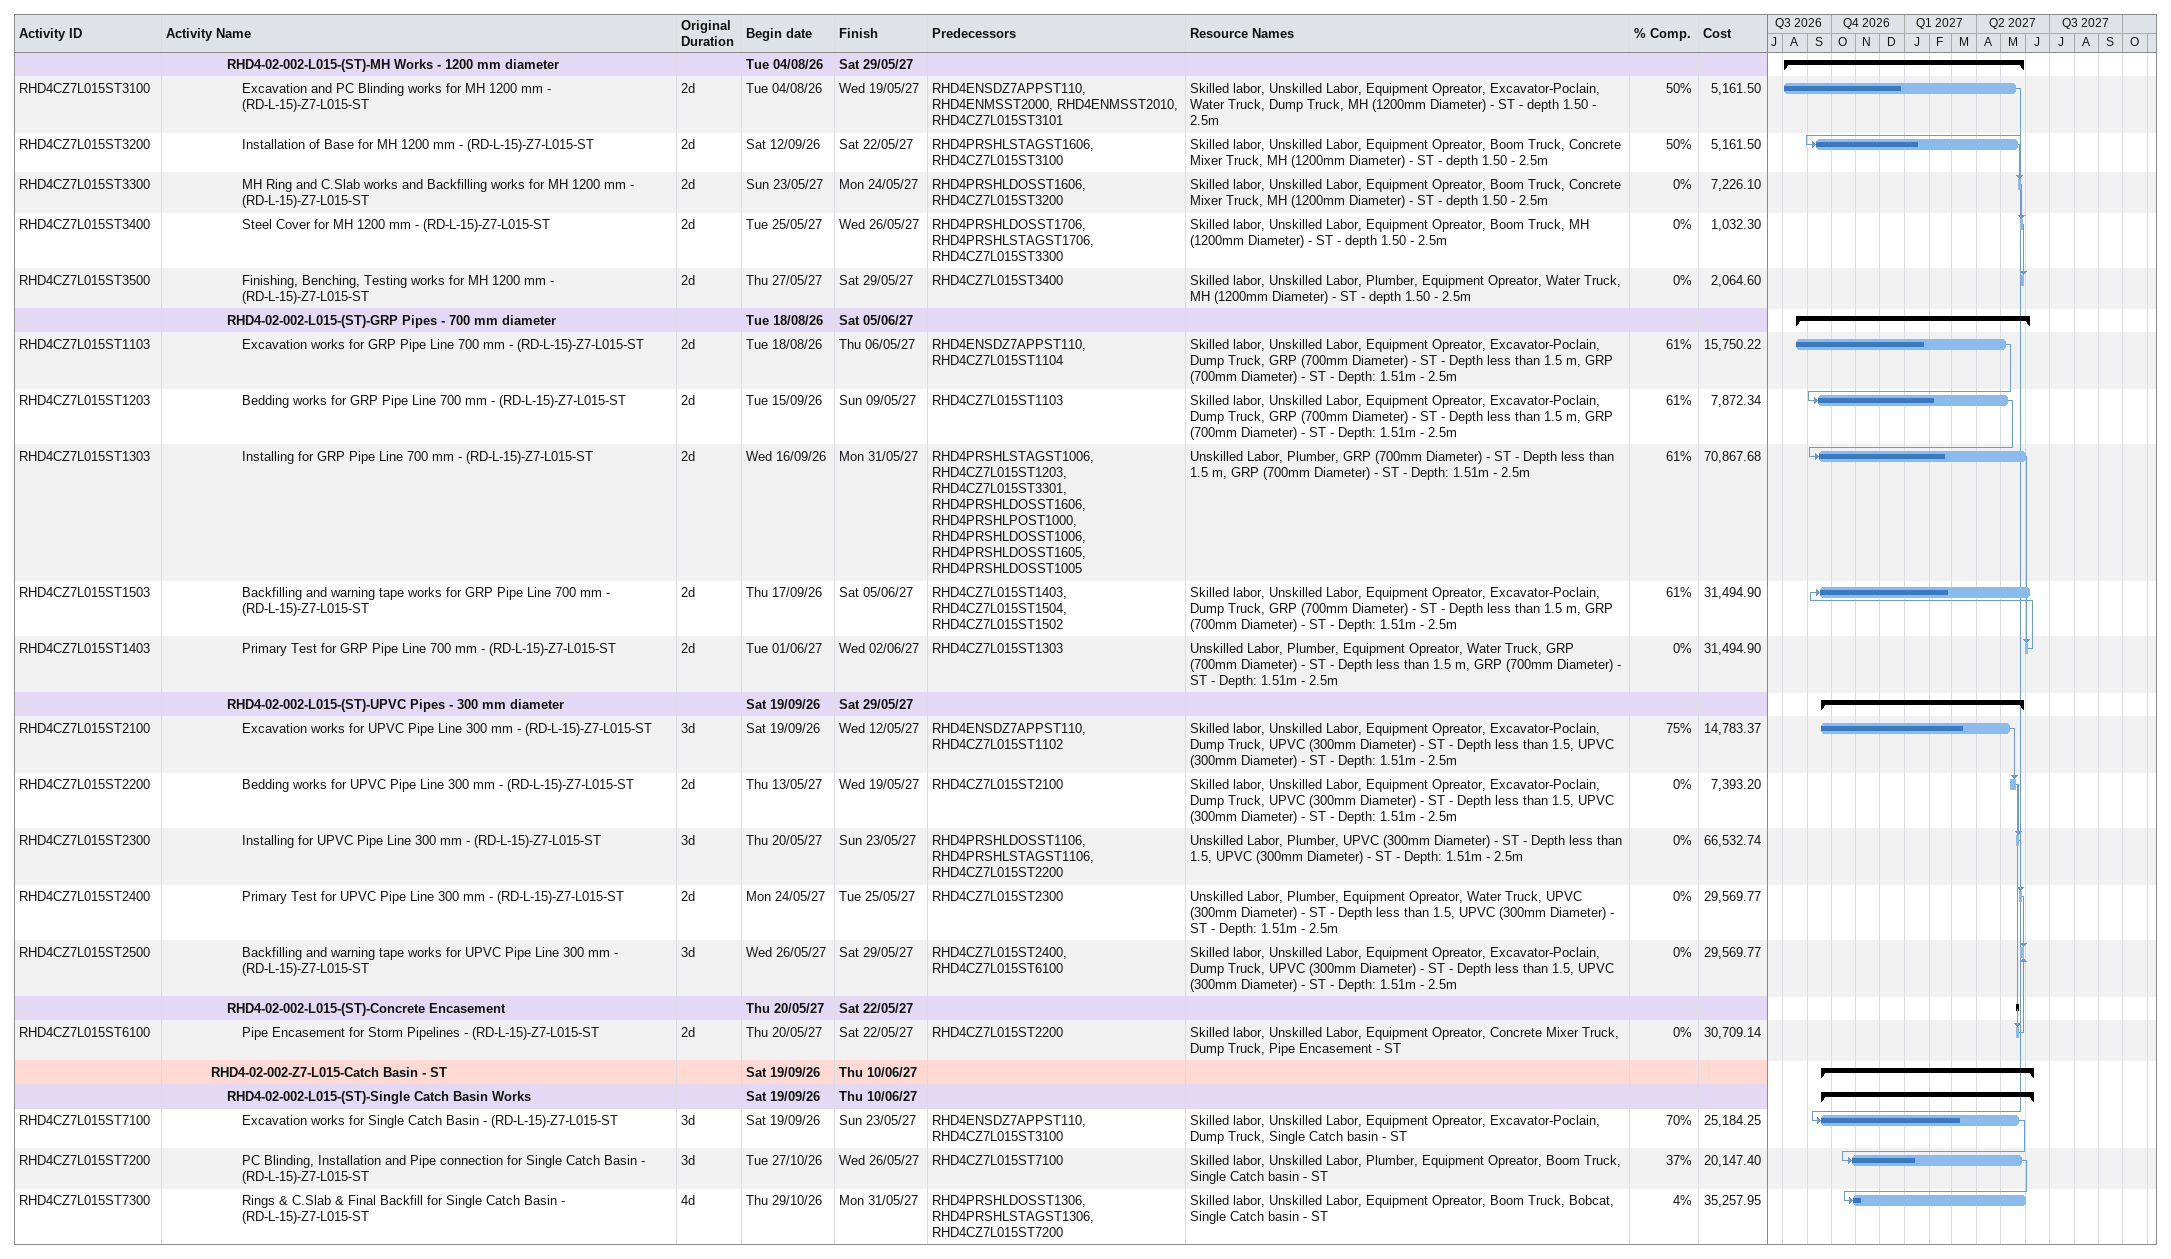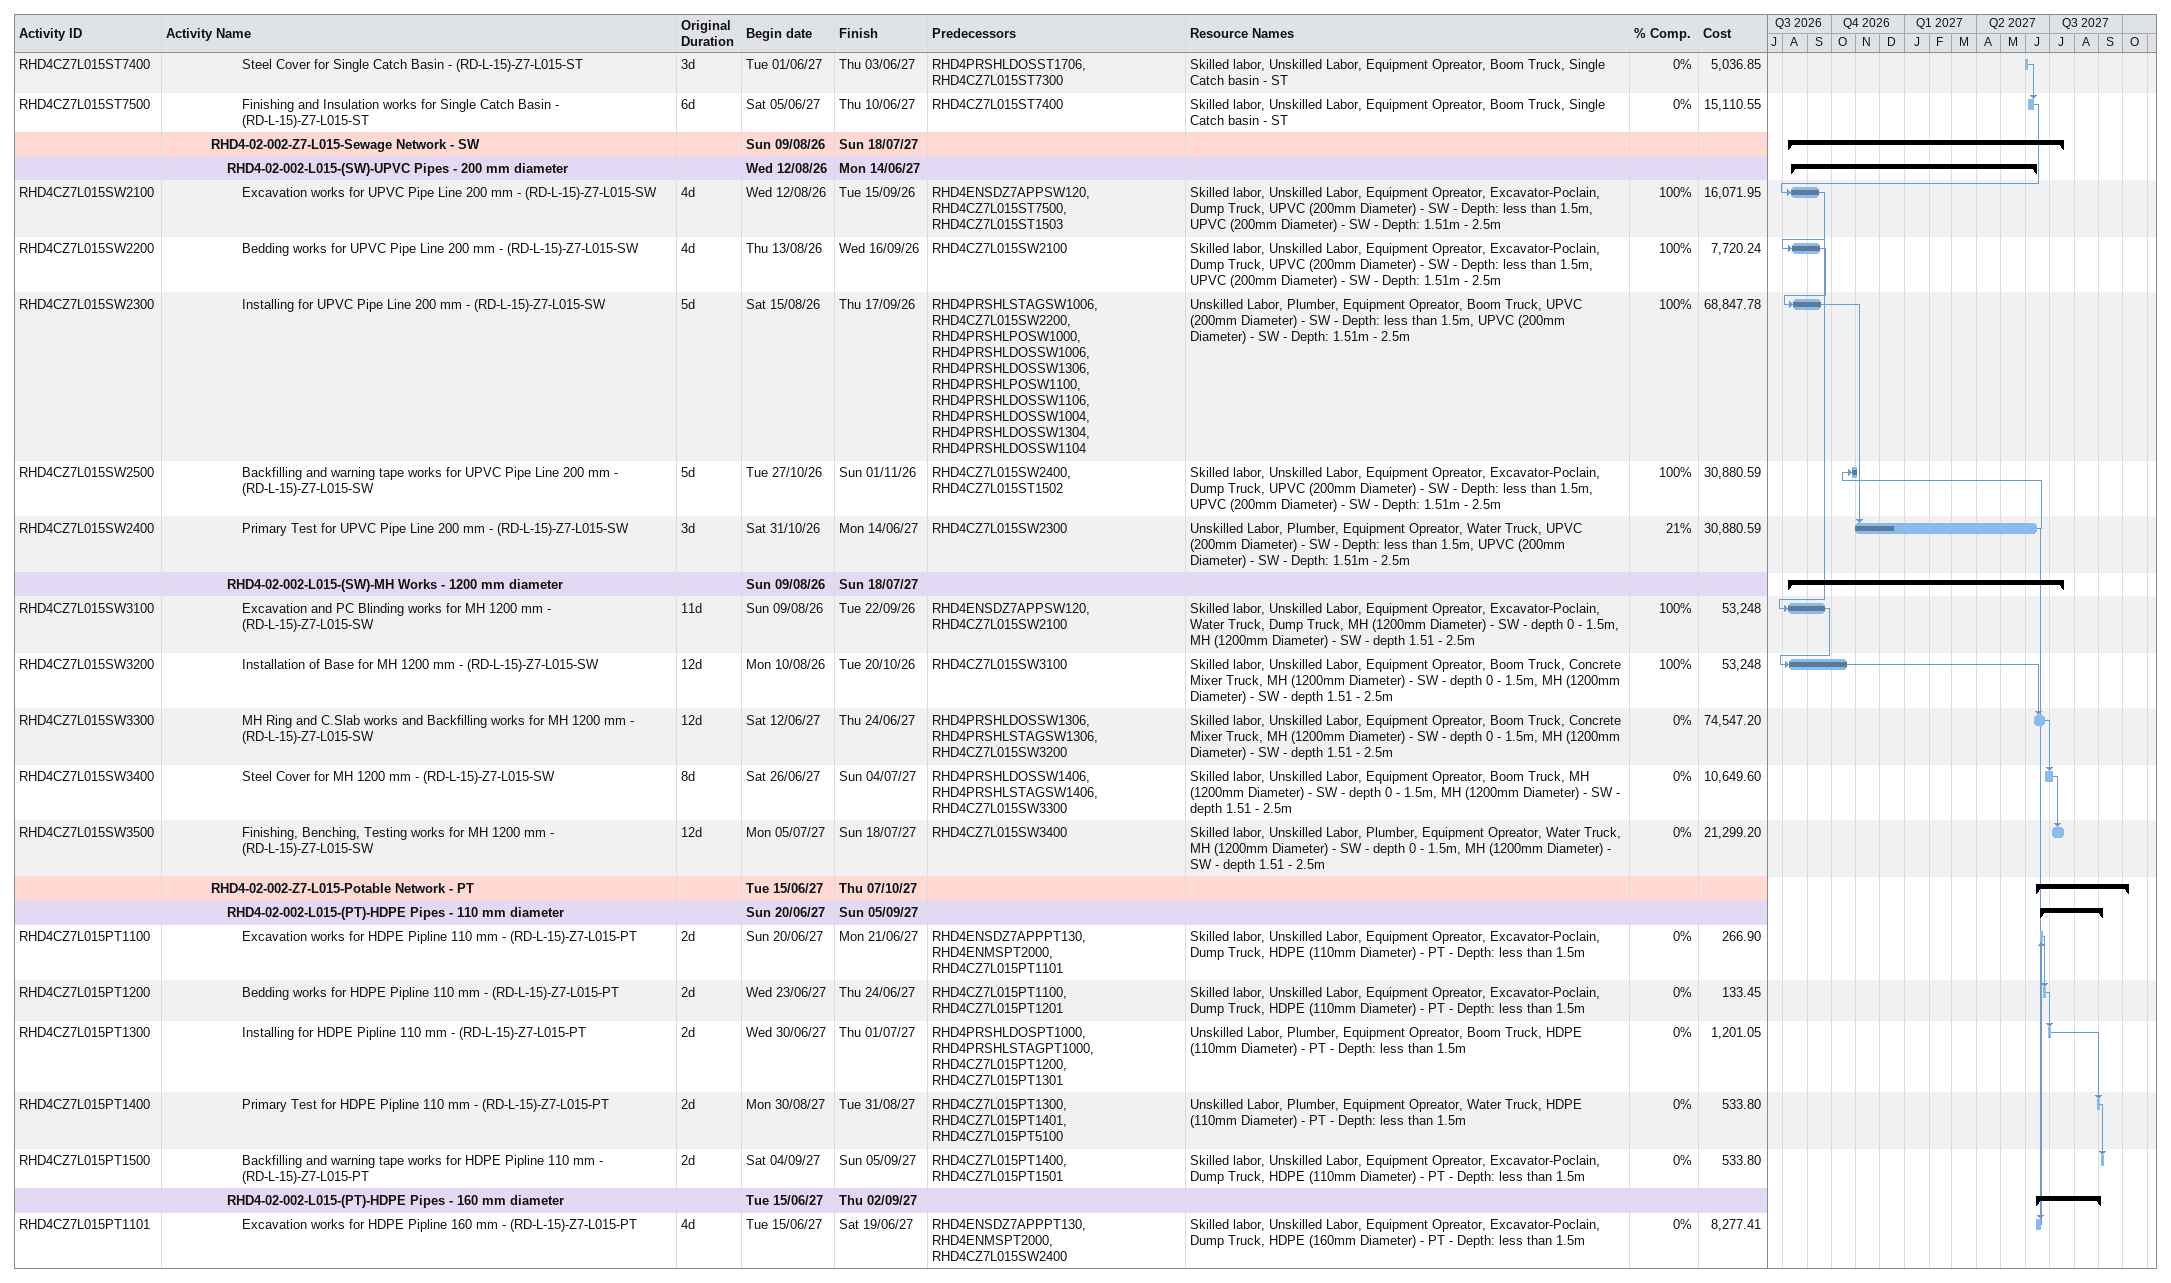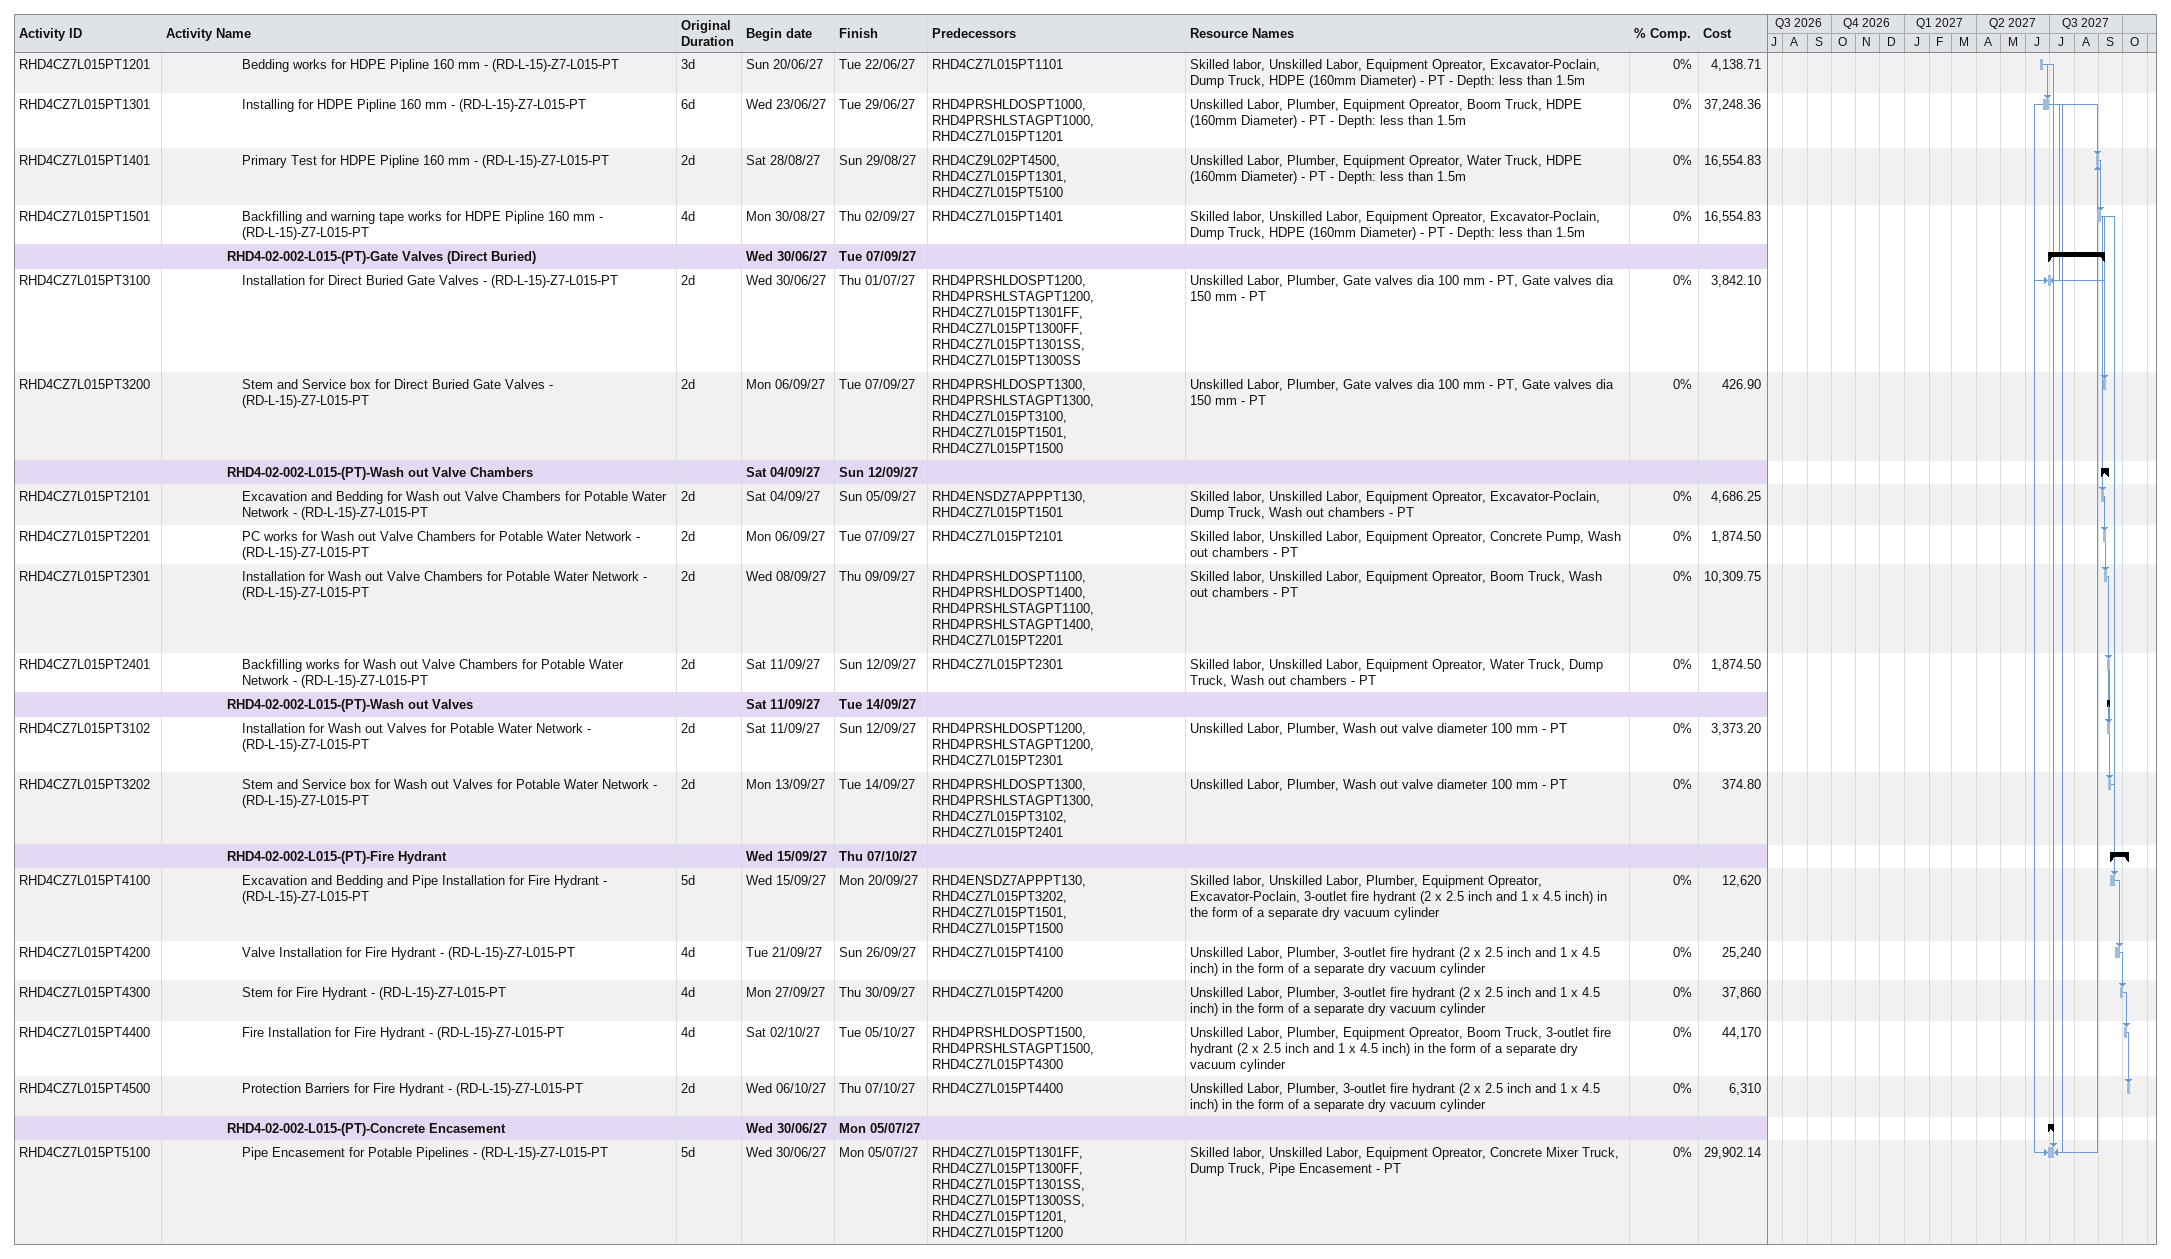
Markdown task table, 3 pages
| ID | Level | Task | Original duration | Start | Finish | Predecessors | Resources | % complete | Cost |
|---|---|---|---|---|---|---|---|---|---|
|  | 5 | **RHD4-02-002-L015-(ST)-MH Works - 1200 mm diameter** |  | 2026-08-04 | 2027-05-29 |  |  |  |  |
| RHD4CZ7L015ST3100 | 6 | Excavation and PC Blinding works for MH 1200 mm - (RD-L-15)-Z7-L015-ST | 2d | 2026-08-04 | 2027-05-19 | RHD4ENSDZ7APPST110, RHD4ENMSST2000, RHD4ENMSST2010, RHD4CZ7L015ST3101 | Skilled labor, Unskilled Labor, Equipment Opreator, Excavator-Poclain, Water Truck, Dump Truck, MH (1200mm Diameter) - ST - depth 1.50 - 2.5m | 50 | 5161.50 |
| RHD4CZ7L015ST3200 | 6 | Installation of Base for MH 1200 mm - (RD-L-15)-Z7-L015-ST | 2d | 2026-09-12 | 2027-05-22 | RHD4PRSHLSTAGST1606, RHD4CZ7L015ST3100 | Skilled labor, Unskilled Labor, Equipment Opreator, Boom Truck, Concrete Mixer Truck, MH (1200mm Diameter) - ST - depth 1.50 - 2.5m | 50 | 5161.50 |
| RHD4CZ7L015ST3300 | 6 | MH Ring and C.Slab works and Backfilling works for MH 1200 mm - (RD-L-15)-Z7-L015-ST | 2d | 2027-05-23 | 2027-05-24 | RHD4PRSHLDOSST1606, RHD4CZ7L015ST3200 | Skilled labor, Unskilled Labor, Equipment Opreator, Boom Truck, Concrete Mixer Truck, MH (1200mm Diameter) - ST - depth 1.50 - 2.5m | 0 | 7226.10 |
| RHD4CZ7L015ST3400 | 6 | Steel Cover for MH 1200 mm - (RD-L-15)-Z7-L015-ST | 2d | 2027-05-25 | 2027-05-26 | RHD4PRSHLDOSST1706, RHD4PRSHLSTAGST1706, RHD4CZ7L015ST3300 | Skilled labor, Unskilled Labor, Equipment Opreator, Boom Truck, MH (1200mm Diameter) - ST - depth 1.50 - 2.5m | 0 | 1032.30 |
| RHD4CZ7L015ST3500 | 6 | Finishing, Benching, Testing works for MH 1200 mm - (RD-L-15)-Z7-L015-ST | 2d | 2027-05-27 | 2027-05-29 | RHD4CZ7L015ST3400 | Skilled labor, Unskilled Labor, Plumber, Equipment Opreator, Water Truck, MH (1200mm Diameter) - ST - depth 1.50 - 2.5m | 0 | 2064.60 |
|  | 5 | **RHD4-02-002-L015-(ST)-GRP Pipes - 700 mm diameter** |  | 2026-08-18 | 2027-06-05 |  |  |  |  |
| RHD4CZ7L015ST1103 | 6 | Excavation works for GRP Pipe Line 700 mm - (RD-L-15)-Z7-L015-ST | 2d | 2026-08-18 | 2027-05-06 | RHD4ENSDZ7APPST110, RHD4CZ7L015ST1104 | Skilled labor, Unskilled Labor, Equipment Opreator, Excavator-Poclain, Dump Truck, GRP (700mm Diameter) - ST - Depth less than 1.5 m, GRP (700mm Diameter) - ST - Depth: 1.51m - 2.5m | 61 | 15750.22 |
| RHD4CZ7L015ST1203 | 6 | Bedding works for GRP Pipe Line 700 mm - (RD-L-15)-Z7-L015-ST | 2d | 2026-09-15 | 2027-05-09 | RHD4CZ7L015ST1103 | Skilled labor, Unskilled Labor, Equipment Opreator, Excavator-Poclain, Dump Truck, GRP (700mm Diameter) - ST - Depth less than 1.5 m, GRP (700mm Diameter) - ST - Depth: 1.51m - 2.5m | 61 | 7872.34 |
| RHD4CZ7L015ST1303 | 6 | Installing for GRP Pipe Line 700 mm - (RD-L-15)-Z7-L015-ST | 2d | 2026-09-16 | 2027-05-31 | RHD4PRSHLSTAGST1006, RHD4CZ7L015ST1203, RHD4CZ7L015ST3301, RHD4PRSHLDOSST1606, RHD4PRSHLPOST1000, RHD4PRSHLDOSST1006, RHD4PRSHLDOSST1605, RHD4PRSHLDOSST1005 | Unskilled Labor, Plumber, GRP (700mm Diameter) - ST - Depth less than 1.5 m, GRP (700mm Diameter) - ST - Depth: 1.51m - 2.5m | 61 | 70867.68 |
| RHD4CZ7L015ST1503 | 6 | Backfilling and warning tape works for GRP Pipe Line 700 mm - (RD-L-15)-Z7-L015-ST | 2d | 2026-09-17 | 2027-06-05 | RHD4CZ7L015ST1403, RHD4CZ7L015ST1504, RHD4CZ7L015ST1502 | Skilled labor, Unskilled Labor, Equipment Opreator, Excavator-Poclain, Dump Truck, GRP (700mm Diameter) - ST - Depth less than 1.5 m, GRP (700mm Diameter) - ST - Depth: 1.51m - 2.5m | 61 | 31494.90 |
| RHD4CZ7L015ST1403 | 6 | Primary Test for GRP Pipe Line 700 mm - (RD-L-15)-Z7-L015-ST | 2d | 2027-06-01 | 2027-06-02 | RHD4CZ7L015ST1303 | Unskilled Labor, Plumber, Equipment Opreator, Water Truck, GRP (700mm Diameter) - ST - Depth less than 1.5 m, GRP (700mm Diameter) - ST - Depth: 1.51m - 2.5m | 0 | 31494.90 |
|  | 5 | **RHD4-02-002-L015-(ST)-UPVC Pipes - 300 mm diameter** |  | 2026-09-19 | 2027-05-29 |  |  |  |  |
| RHD4CZ7L015ST2100 | 6 | Excavation works for UPVC Pipe Line 300 mm - (RD-L-15)-Z7-L015-ST | 3d | 2026-09-19 | 2027-05-12 | RHD4ENSDZ7APPST110, RHD4CZ7L015ST1102 | Skilled labor, Unskilled Labor, Equipment Opreator, Excavator-Poclain, Dump Truck, UPVC (300mm Diameter) - ST - Depth less than 1.5, UPVC (300mm Diameter) - ST - Depth: 1.51m - 2.5m | 75 | 14783.37 |
| RHD4CZ7L015ST2200 | 6 | Bedding works for UPVC Pipe Line 300 mm - (RD-L-15)-Z7-L015-ST | 2d | 2027-05-13 | 2027-05-19 | RHD4CZ7L015ST2100 | Skilled labor, Unskilled Labor, Equipment Opreator, Excavator-Poclain, Dump Truck, UPVC (300mm Diameter) - ST - Depth less than 1.5, UPVC (300mm Diameter) - ST - Depth: 1.51m - 2.5m | 0 | 7393.20 |
| RHD4CZ7L015ST2300 | 6 | Installing for UPVC Pipe Line 300 mm - (RD-L-15)-Z7-L015-ST | 3d | 2027-05-20 | 2027-05-23 | RHD4PRSHLDOSST1106, RHD4PRSHLSTAGST1106, RHD4CZ7L015ST2200 | Unskilled Labor, Plumber, UPVC (300mm Diameter) - ST - Depth less than 1.5, UPVC (300mm Diameter) - ST - Depth: 1.51m - 2.5m | 0 | 66532.74 |
| RHD4CZ7L015ST2400 | 6 | Primary Test for UPVC Pipe Line 300 mm - (RD-L-15)-Z7-L015-ST | 2d | 2027-05-24 | 2027-05-25 | RHD4CZ7L015ST2300 | Unskilled Labor, Plumber, Equipment Opreator, Water Truck, UPVC (300mm Diameter) - ST - Depth less than 1.5, UPVC (300mm Diameter) - ST - Depth: 1.51m - 2.5m | 0 | 29569.77 |
| RHD4CZ7L015ST2500 | 6 | Backfilling and warning tape works for UPVC Pipe Line 300 mm - (RD-L-15)-Z7-L015-ST | 3d | 2027-05-26 | 2027-05-29 | RHD4CZ7L015ST2400, RHD4CZ7L015ST6100 | Skilled labor, Unskilled Labor, Equipment Opreator, Excavator-Poclain, Dump Truck, UPVC (300mm Diameter) - ST - Depth less than 1.5, UPVC (300mm Diameter) - ST - Depth: 1.51m - 2.5m | 0 | 29569.77 |
|  | 5 | **RHD4-02-002-L015-(ST)-Concrete Encasement** |  | 2027-05-20 | 2027-05-22 |  |  |  |  |
| RHD4CZ7L015ST6100 | 6 | Pipe Encasement for Storm Pipelines - (RD-L-15)-Z7-L015-ST | 2d | 2027-05-20 | 2027-05-22 | RHD4CZ7L015ST2200 | Skilled labor, Unskilled Labor, Equipment Opreator, Concrete Mixer Truck, Dump Truck, Pipe Encasement - ST | 0 | 30709.14 |
|  | 4 | **RHD4-02-002-Z7-L015-Catch Basin - ST** |  | 2026-09-19 | 2027-06-10 |  |  |  |  |
|  | 5 | **RHD4-02-002-L015-(ST)-Single Catch Basin Works** |  | 2026-09-19 | 2027-06-10 |  |  |  |  |
| RHD4CZ7L015ST7100 | 6 | Excavation works for Single Catch Basin - (RD-L-15)-Z7-L015-ST | 3d | 2026-09-19 | 2027-05-23 | RHD4ENSDZ7APPST110, RHD4CZ7L015ST3100 | Skilled labor, Unskilled Labor, Equipment Opreator, Excavator-Poclain, Dump Truck, Single Catch basin - ST | 70 | 25184.25 |
| RHD4CZ7L015ST7200 | 6 | PC Blinding, Installation and Pipe connection for Single Catch Basin - (RD-L-15)-Z7-L015-ST | 3d | 2026-10-27 | 2027-05-26 | RHD4CZ7L015ST7100 | Skilled labor, Unskilled Labor, Plumber, Equipment Opreator, Boom Truck, Single Catch basin - ST | 37 | 20147.40 |
| RHD4CZ7L015ST7300 | 6 | Rings & C.Slab & Final Backfill for Single Catch Basin - (RD-L-15)-Z7-L015-ST | 4d | 2026-10-29 | 2027-05-31 | RHD4PRSHLDOSST1306, RHD4PRSHLSTAGST1306, RHD4CZ7L015ST7200 | Skilled labor, Unskilled Labor, Equipment Opreator, Boom Truck, Bobcat, Single Catch basin - ST | 4 | 35257.95 |
| RHD4CZ7L015ST7400 | 6 | Steel Cover for Single Catch Basin - (RD-L-15)-Z7-L015-ST | 3d | 2027-06-01 | 2027-06-03 | RHD4PRSHLDOSST1706, RHD4CZ7L015ST7300 | Skilled labor, Unskilled Labor, Equipment Opreator, Boom Truck, Single Catch basin - ST | 0 | 5036.85 |
| RHD4CZ7L015ST7500 | 6 | Finishing and Insulation works for Single Catch Basin - (RD-L-15)-Z7-L015-ST | 6d | 2027-06-05 | 2027-06-10 | RHD4CZ7L015ST7400 | Skilled labor, Unskilled Labor, Equipment Opreator, Boom Truck, Single Catch basin - ST | 0 | 15110.55 |
|  | 4 | **RHD4-02-002-Z7-L015-Sewage Network - SW** |  | 2026-08-09 | 2027-07-18 |  |  |  |  |
|  | 5 | **RHD4-02-002-L015-(SW)-UPVC Pipes - 200 mm diameter** |  | 2026-08-12 | 2027-06-14 |  |  |  |  |
| RHD4CZ7L015SW2100 | 6 | Excavation works for UPVC Pipe Line 200 mm - (RD-L-15)-Z7-L015-SW | 4d | 2026-08-12 | 2026-09-15 | RHD4ENSDZ7APPSW120, RHD4CZ7L015ST7500, RHD4CZ7L015ST1503 | Skilled labor, Unskilled Labor, Equipment Opreator, Excavator-Poclain, Dump Truck, UPVC (200mm Diameter) - SW - Depth: less than 1.5m, UPVC (200mm Diameter) - SW - Depth: 1.51m - 2.5m | 100 | 16071.95 |
| RHD4CZ7L015SW2200 | 6 | Bedding works for UPVC Pipe Line 200 mm - (RD-L-15)-Z7-L015-SW | 4d | 2026-08-13 | 2026-09-16 | RHD4CZ7L015SW2100 | Skilled labor, Unskilled Labor, Equipment Opreator, Excavator-Poclain, Dump Truck, UPVC (200mm Diameter) - SW - Depth: less than 1.5m, UPVC (200mm Diameter) - SW - Depth: 1.51m - 2.5m | 100 | 7720.24 |
| RHD4CZ7L015SW2300 | 6 | Installing for UPVC Pipe Line 200 mm - (RD-L-15)-Z7-L015-SW | 5d | 2026-08-15 | 2026-09-17 | RHD4PRSHLSTAGSW1006, RHD4CZ7L015SW2200, RHD4PRSHLPOSW1000, RHD4PRSHLDOSSW1006, RHD4PRSHLDOSSW1306, RHD4PRSHLPOSW1100, RHD4PRSHLDOSSW1106, RHD4PRSHLDOSSW1004, RHD4PRSHLDOSSW1304, RHD4PRSHLDOSSW1104 | Unskilled Labor, Plumber, Equipment Opreator, Boom Truck, UPVC (200mm Diameter) - SW - Depth: less than 1.5m, UPVC (200mm Diameter) - SW - Depth: 1.51m - 2.5m | 100 | 68847.78 |
| RHD4CZ7L015SW2500 | 6 | Backfilling and warning tape works for UPVC Pipe Line 200 mm - (RD-L-15)-Z7-L015-SW | 5d | 2026-10-27 | 2026-11-01 | RHD4CZ7L015SW2400, RHD4CZ7L015ST1502 | Skilled labor, Unskilled Labor, Equipment Opreator, Excavator-Poclain, Dump Truck, UPVC (200mm Diameter) - SW - Depth: less than 1.5m, UPVC (200mm Diameter) - SW - Depth: 1.51m - 2.5m | 100 | 30880.59 |
| RHD4CZ7L015SW2400 | 6 | Primary Test for UPVC Pipe Line 200 mm - (RD-L-15)-Z7-L015-SW | 3d | 2026-10-31 | 2027-06-14 | RHD4CZ7L015SW2300 | Unskilled Labor, Plumber, Equipment Opreator, Water Truck, UPVC (200mm Diameter) - SW - Depth: less than 1.5m, UPVC (200mm Diameter) - SW - Depth: 1.51m - 2.5m | 21 | 30880.59 |
|  | 5 | **RHD4-02-002-L015-(SW)-MH Works - 1200 mm diameter** |  | 2026-08-09 | 2027-07-18 |  |  |  |  |
| RHD4CZ7L015SW3100 | 6 | Excavation and PC Blinding works for MH 1200 mm - (RD-L-15)-Z7-L015-SW | 11d | 2026-08-09 | 2026-09-22 | RHD4ENSDZ7APPSW120, RHD4CZ7L015SW2100 | Skilled labor, Unskilled Labor, Equipment Opreator, Excavator-Poclain, Water Truck, Dump Truck, MH (1200mm Diameter) - SW - depth 0 - 1.5m, MH (1200mm Diameter) - SW - depth 1.51 - 2.5m | 100 | 53248 |
| RHD4CZ7L015SW3200 | 6 | Installation of Base for MH 1200 mm - (RD-L-15)-Z7-L015-SW | 12d | 2026-08-10 | 2026-10-20 | RHD4CZ7L015SW3100 | Skilled labor, Unskilled Labor, Equipment Opreator, Boom Truck, Concrete Mixer Truck, MH (1200mm Diameter) - SW - depth 0 - 1.5m, MH (1200mm Diameter) - SW - depth 1.51 - 2.5m | 100 | 53248 |
| RHD4CZ7L015SW3300 | 6 | MH Ring and C.Slab works and Backfilling works for MH 1200 mm - (RD-L-15)-Z7-L015-SW | 12d | 2027-06-12 | 2027-06-24 | RHD4PRSHLDOSSW1306, RHD4PRSHLSTAGSW1306, RHD4CZ7L015SW3200 | Skilled labor, Unskilled Labor, Equipment Opreator, Boom Truck, Concrete Mixer Truck, MH (1200mm Diameter) - SW - depth 0 - 1.5m, MH (1200mm Diameter) - SW - depth 1.51 - 2.5m | 0 | 74547.20 |
| RHD4CZ7L015SW3400 | 6 | Steel Cover for MH 1200 mm - (RD-L-15)-Z7-L015-SW | 8d | 2027-06-26 | 2027-07-04 | RHD4PRSHLDOSSW1406, RHD4PRSHLSTAGSW1406, RHD4CZ7L015SW3300 | Skilled labor, Unskilled Labor, Equipment Opreator, Boom Truck, MH (1200mm Diameter) - SW - depth 0 - 1.5m, MH (1200mm Diameter) - SW - depth 1.51 - 2.5m | 0 | 10649.60 |
| RHD4CZ7L015SW3500 | 6 | Finishing, Benching, Testing works for MH 1200 mm - (RD-L-15)-Z7-L015-SW | 12d | 2027-07-05 | 2027-07-18 | RHD4CZ7L015SW3400 | Skilled labor, Unskilled Labor, Plumber, Equipment Opreator, Water Truck, MH (1200mm Diameter) - SW - depth 0 - 1.5m, MH (1200mm Diameter) - SW - depth 1.51 - 2.5m | 0 | 21299.20 |
|  | 4 | **RHD4-02-002-Z7-L015-Potable Network - PT** |  | 2027-06-15 | 2027-10-07 |  |  |  |  |
|  | 5 | **RHD4-02-002-L015-(PT)-HDPE Pipes - 110 mm diameter** |  | 2027-06-20 | 2027-09-05 |  |  |  |  |
| RHD4CZ7L015PT1100 | 6 | Excavation works for HDPE Pipline 110 mm - (RD-L-15)-Z7-L015-PT | 2d | 2027-06-20 | 2027-06-21 | RHD4ENSDZ7APPPT130, RHD4ENMSPT2000, RHD4CZ7L015PT1101 | Skilled labor, Unskilled Labor, Equipment Opreator, Excavator-Poclain, Dump Truck, HDPE (110mm Diameter) - PT - Depth: less than 1.5m | 0 | 266.90 |
| RHD4CZ7L015PT1200 | 6 | Bedding works for HDPE Pipline 110 mm - (RD-L-15)-Z7-L015-PT | 2d | 2027-06-23 | 2027-06-24 | RHD4CZ7L015PT1100, RHD4CZ7L015PT1201 | Skilled labor, Unskilled Labor, Equipment Opreator, Excavator-Poclain, Dump Truck, HDPE (110mm Diameter) - PT - Depth: less than 1.5m | 0 | 133.45 |
| RHD4CZ7L015PT1300 | 6 | Installing for HDPE Pipline 110 mm - (RD-L-15)-Z7-L015-PT | 2d | 2027-06-30 | 2027-07-01 | RHD4PRSHLDOSPT1000, RHD4PRSHLSTAGPT1000, RHD4CZ7L015PT1200, RHD4CZ7L015PT1301 | Unskilled Labor, Plumber, Equipment Opreator, Boom Truck, HDPE (110mm Diameter) - PT - Depth: less than 1.5m | 0 | 1201.05 |
| RHD4CZ7L015PT1400 | 6 | Primary Test for HDPE Pipline 110 mm - (RD-L-15)-Z7-L015-PT | 2d | 2027-08-30 | 2027-08-31 | RHD4CZ7L015PT1300, RHD4CZ7L015PT1401, RHD4CZ7L015PT5100 | Unskilled Labor, Plumber, Equipment Opreator, Water Truck, HDPE (110mm Diameter) - PT - Depth: less than 1.5m | 0 | 533.80 |
| RHD4CZ7L015PT1500 | 6 | Backfilling and warning tape works for HDPE Pipline 110 mm - (RD-L-15)-Z7-L015-PT | 2d | 2027-09-04 | 2027-09-05 | RHD4CZ7L015PT1400, RHD4CZ7L015PT1501 | Skilled labor, Unskilled Labor, Equipment Opreator, Excavator-Poclain, Dump Truck, HDPE (110mm Diameter) - PT - Depth: less than 1.5m | 0 | 533.80 |
|  | 5 | **RHD4-02-002-L015-(PT)-HDPE Pipes - 160 mm diameter** |  | 2027-06-15 | 2027-09-02 |  |  |  |  |
| RHD4CZ7L015PT1101 | 6 | Excavation works for HDPE Pipline 160 mm - (RD-L-15)-Z7-L015-PT | 4d | 2027-06-15 | 2027-06-19 | RHD4ENSDZ7APPPT130, RHD4ENMSPT2000, RHD4CZ7L015SW2400 | Skilled labor, Unskilled Labor, Equipment Opreator, Excavator-Poclain, Dump Truck, HDPE (160mm Diameter) - PT - Depth: less than 1.5m | 0 | 8277.41 |
| RHD4CZ7L015PT1201 | 6 | Bedding works for HDPE Pipline 160 mm - (RD-L-15)-Z7-L015-PT | 3d | 2027-06-20 | 2027-06-22 | RHD4CZ7L015PT1101 | Skilled labor, Unskilled Labor, Equipment Opreator, Excavator-Poclain, Dump Truck, HDPE (160mm Diameter) - PT - Depth: less than 1.5m | 0 | 4138.71 |
| RHD4CZ7L015PT1301 | 6 | Installing for HDPE Pipline 160 mm - (RD-L-15)-Z7-L015-PT | 6d | 2027-06-23 | 2027-06-29 | RHD4PRSHLDOSPT1000, RHD4PRSHLSTAGPT1000, RHD4CZ7L015PT1201 | Unskilled Labor, Plumber, Equipment Opreator, Boom Truck, HDPE (160mm Diameter) - PT - Depth: less than 1.5m | 0 | 37248.36 |
| RHD4CZ7L015PT1401 | 6 | Primary Test for HDPE Pipline 160 mm - (RD-L-15)-Z7-L015-PT | 2d | 2027-08-28 | 2027-08-29 | RHD4CZ9L02PT4500, RHD4CZ7L015PT1301, RHD4CZ7L015PT5100 | Unskilled Labor, Plumber, Equipment Opreator, Water Truck, HDPE (160mm Diameter) - PT - Depth: less than 1.5m | 0 | 16554.83 |
| RHD4CZ7L015PT1501 | 6 | Backfilling and warning tape works for HDPE Pipline 160 mm - (RD-L-15)-Z7-L015-PT | 4d | 2027-08-30 | 2027-09-02 | RHD4CZ7L015PT1401 | Skilled labor, Unskilled Labor, Equipment Opreator, Excavator-Poclain, Dump Truck, HDPE (160mm Diameter) - PT - Depth: less than 1.5m | 0 | 16554.83 |
|  | 5 | **RHD4-02-002-L015-(PT)-Gate Valves (Direct Buried)** |  | 2027-06-30 | 2027-09-07 |  |  |  |  |
| RHD4CZ7L015PT3100 | 6 | Installation for Direct Buried Gate Valves - (RD-L-15)-Z7-L015-PT | 2d | 2027-06-30 | 2027-07-01 | RHD4PRSHLDOSPT1200, RHD4PRSHLSTAGPT1200, RHD4CZ7L015PT1301FF, RHD4CZ7L015PT1300FF, RHD4CZ7L015PT1301SS, RHD4CZ7L015PT1300SS | Unskilled Labor, Plumber, Gate valves dia 100 mm - PT, Gate valves dia 150 mm - PT | 0 | 3842.10 |
| RHD4CZ7L015PT3200 | 6 | Stem and Service box for Direct Buried Gate Valves - (RD-L-15)-Z7-L015-PT | 2d | 2027-09-06 | 2027-09-07 | RHD4PRSHLDOSPT1300, RHD4PRSHLSTAGPT1300, RHD4CZ7L015PT3100, RHD4CZ7L015PT1501, RHD4CZ7L015PT1500 | Unskilled Labor, Plumber, Gate valves dia 100 mm - PT, Gate valves dia 150 mm - PT | 0 | 426.90 |
|  | 5 | **RHD4-02-002-L015-(PT)-Wash out Valve Chambers** |  | 2027-09-04 | 2027-09-12 |  |  |  |  |
| RHD4CZ7L015PT2101 | 6 | Excavation and Bedding for Wash out Valve Chambers for Potable Water Network - (RD-L-15)-Z7-L015-PT | 2d | 2027-09-04 | 2027-09-05 | RHD4ENSDZ7APPPT130, RHD4CZ7L015PT1501 | Skilled labor, Unskilled Labor, Equipment Opreator, Excavator-Poclain, Dump Truck, Wash out chambers - PT | 0 | 4686.25 |
| RHD4CZ7L015PT2201 | 6 | PC works for Wash out Valve Chambers for Potable Water Network - (RD-L-15)-Z7-L015-PT | 2d | 2027-09-06 | 2027-09-07 | RHD4CZ7L015PT2101 | Skilled labor, Unskilled Labor, Equipment Opreator, Concrete Pump, Wash out chambers - PT | 0 | 1874.50 |
| RHD4CZ7L015PT2301 | 6 | Installation for Wash out Valve Chambers for Potable Water Network - (RD-L-15)-Z7-L015-PT | 2d | 2027-09-08 | 2027-09-09 | RHD4PRSHLDOSPT1100, RHD4PRSHLDOSPT1400, RHD4PRSHLSTAGPT1100, RHD4PRSHLSTAGPT1400, RHD4CZ7L015PT2201 | Skilled labor, Unskilled Labor, Equipment Opreator, Boom Truck, Wash out chambers - PT | 0 | 10309.75 |
| RHD4CZ7L015PT2401 | 6 | Backfilling works for Wash out Valve Chambers for Potable Water Network - (RD-L-15)-Z7-L015-PT | 2d | 2027-09-11 | 2027-09-12 | RHD4CZ7L015PT2301 | Skilled labor, Unskilled Labor, Equipment Opreator, Water Truck, Dump Truck, Wash out chambers - PT | 0 | 1874.50 |
|  | 5 | **RHD4-02-002-L015-(PT)-Wash out Valves** |  | 2027-09-11 | 2027-09-14 |  |  |  |  |
| RHD4CZ7L015PT3102 | 6 | Installation for Wash out Valves for Potable Water Network - (RD-L-15)-Z7-L015-PT | 2d | 2027-09-11 | 2027-09-12 | RHD4PRSHLDOSPT1200, RHD4PRSHLSTAGPT1200, RHD4CZ7L015PT2301 | Unskilled Labor, Plumber, Wash out valve diameter 100 mm - PT | 0 | 3373.20 |
| RHD4CZ7L015PT3202 | 6 | Stem and Service box for Wash out Valves for Potable Water Network - (RD-L-15)-Z7-L015-PT | 2d | 2027-09-13 | 2027-09-14 | RHD4PRSHLDOSPT1300, RHD4PRSHLSTAGPT1300, RHD4CZ7L015PT3102, RHD4CZ7L015PT2401 | Unskilled Labor, Plumber, Wash out valve diameter 100 mm - PT | 0 | 374.80 |
|  | 5 | **RHD4-02-002-L015-(PT)-Fire Hydrant** |  | 2027-09-15 | 2027-10-07 |  |  |  |  |
| RHD4CZ7L015PT4100 | 6 | Excavation and Bedding and Pipe Installation for Fire Hydrant - (RD-L-15)-Z7-L015-PT | 5d | 2027-09-15 | 2027-09-20 | RHD4ENSDZ7APPPT130, RHD4CZ7L015PT3202, RHD4CZ7L015PT1501, RHD4CZ7L015PT1500 | Skilled labor, Unskilled Labor, Plumber, Equipment Opreator, Excavator-Poclain, 3-outlet fire hydrant (2 x 2.5 inch and 1 x 4.5 inch) in the form of a separate dry vacuum cylinder | 0 | 12620 |
| RHD4CZ7L015PT4200 | 6 | Valve Installation for Fire Hydrant - (RD-L-15)-Z7-L015-PT | 4d | 2027-09-21 | 2027-09-26 | RHD4CZ7L015PT4100 | Unskilled Labor, Plumber, 3-outlet fire hydrant (2 x 2.5 inch and 1 x 4.5 inch) in the form of a separate dry vacuum cylinder | 0 | 25240 |
| RHD4CZ7L015PT4300 | 6 | Stem for Fire Hydrant - (RD-L-15)-Z7-L015-PT | 4d | 2027-09-27 | 2027-09-30 | RHD4CZ7L015PT4200 | Unskilled Labor, Plumber, 3-outlet fire hydrant (2 x 2.5 inch and 1 x 4.5 inch) in the form of a separate dry vacuum cylinder | 0 | 37860 |
| RHD4CZ7L015PT4400 | 6 | Fire Installation for Fire Hydrant - (RD-L-15)-Z7-L015-PT | 4d | 2027-10-02 | 2027-10-05 | RHD4PRSHLDOSPT1500, RHD4PRSHLSTAGPT1500, RHD4CZ7L015PT4300 | Unskilled Labor, Plumber, Equipment Opreator, Boom Truck, 3-outlet fire hydrant (2 x 2.5 inch and 1 x 4.5 inch) in the form of a separate dry vacuum cylinder | 0 | 44170 |
| RHD4CZ7L015PT4500 | 6 | Protection Barriers for Fire Hydrant - (RD-L-15)-Z7-L015-PT | 2d | 2027-10-06 | 2027-10-07 | RHD4CZ7L015PT4400 | Unskilled Labor, Plumber, 3-outlet fire hydrant (2 x 2.5 inch and 1 x 4.5 inch) in the form of a separate dry vacuum cylinder | 0 | 6310 |
|  | 5 | **RHD4-02-002-L015-(PT)-Concrete Encasement** |  | 2027-06-30 | 2027-07-05 |  |  |  |  |
| RHD4CZ7L015PT5100 | 6 | Pipe Encasement for Potable Pipelines - (RD-L-15)-Z7-L015-PT | 5d | 2027-06-30 | 2027-07-05 | RHD4CZ7L015PT1301FF, RHD4CZ7L015PT1300FF, RHD4CZ7L015PT1301SS, RHD4CZ7L015PT1300SS, RHD4CZ7L015PT1201, RHD4CZ7L015PT1200 | Skilled labor, Unskilled Labor, Equipment Opreator, Concrete Mixer Truck, Dump Truck, Pipe Encasement - PT | 0 | 29902.14 |
